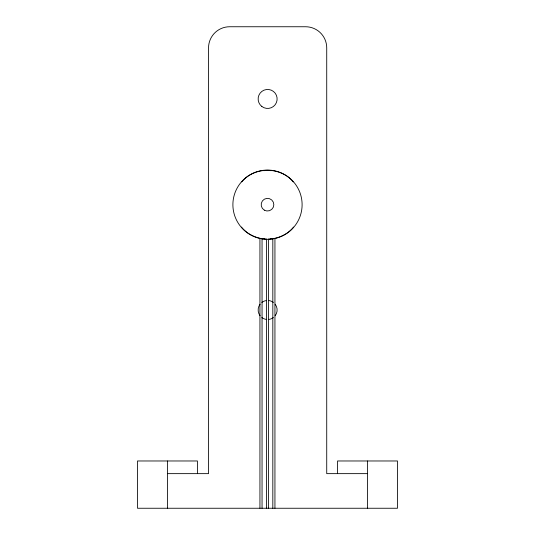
<?xml version="1.0" encoding="UTF-8"?>
<svg xmlns="http://www.w3.org/2000/svg" width="535" height="535" viewBox="0 0 535 535"><rect width="100%" height="100%" fill="white"/><g stroke="black" fill="none" stroke-linecap="round" stroke-linejoin="round"><path stroke-width="0.8" d="M241.74 181.887C254.339 166.452 280.661 166.452 293.26 181.887M293.588 227.047C287.556 234.658 277.839 238.777 268.249 239.192M263.193 170.632L264.758 170.632M270.242 170.632L271.807 170.632M261.521 238.496L264.711 238.496M270.289 238.496L273.479 238.496M167.468 473.642L208.543 473.642L208.543 47.856A21.106 21.106 0 0 1 229.649 26.75L305.619 26.75A21.106 21.106 0 0 1 326.724 47.856L326.724 473.642L367.532 473.642M266.751 239.192C257.161 238.777 247.444 234.658 241.412 227.047M367.532 460.976L367.532 508.25M337.565 473.642L337.565 460.976L397.498 460.976L397.498 508.25L137.502 508.25L137.502 460.976L197.435 460.976L197.435 473.642M274.936 508.25L274.936 238.443L272.823 238.443L272.823 508.25M268.557 508.25L268.557 239.285L266.443 239.285L266.443 508.25M262.05 508.25L262.05 238.443L259.936 238.443L259.936 508.25M167.468 460.976L167.468 508.25M275.164 304.201A9.496 9.496 0 0 1 275.164 315.764M273.412 317.516A9.496 9.496 0 0 1 268.871 319.402M266.39 319.402A9.496 9.496 0 0 1 261.849 317.516M260.097 315.764A9.496 9.496 0 0 1 260.097 304.201M261.849 302.449A9.496 9.496 0 0 1 266.39 300.57M268.871 300.57A9.496 9.496 0 0 1 273.412 302.449M266.684 239.279A34.608 34.608 0 0 1 237.667 187.136A34.608 34.608 0 0 1 297.333 187.136A34.608 34.608 0 0 1 268.316 239.279M261.849 106.478A9.496 9.496 0 0 0 277.05 100.185A9.496 9.496 0 0 0 263.996 90.174A9.496 9.496 0 0 0 261.849 106.478M264.337 210.161A6.333 6.333 0 0 0 273.833 204.678A6.333 6.333 0 0 0 264.337 199.194A6.333 6.333 0 0 0 264.337 210.161"/></g></svg>
